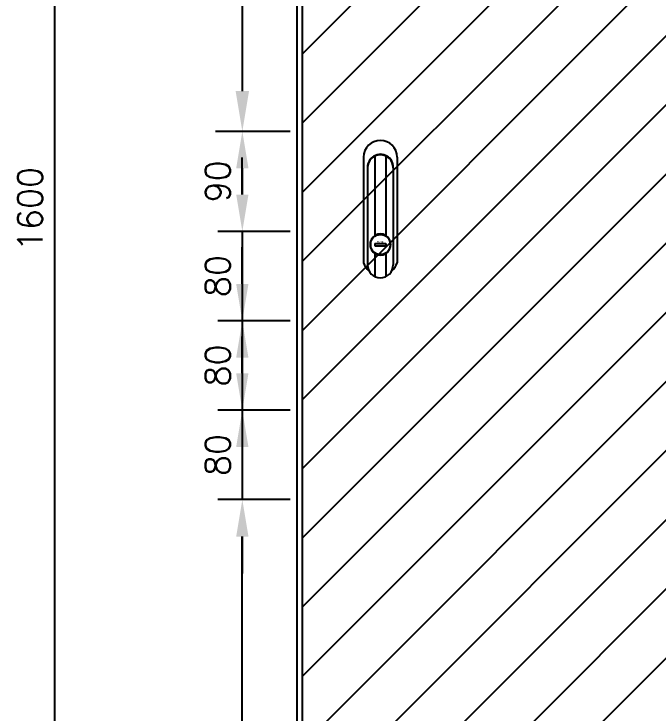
# Model space of a CAD drawing. Header units: millimetres. Extents: x 60229 to 91621, y 21923 to 36546.
# Drawn here: x 67460 to 68037, y 29306 to 29931 of the extents above; entities that cross this region are included whole.
import ezdxf

# ---------------------------------------------------------------- set-up
doc = ezdxf.new("R2010")
doc.units = ezdxf.units.MM
doc.layers.add('BOX심벌(제출)500', color=3, linetype='Continuous')
doc.styles.add('ROMANS', font='romans.shx', dxfattribs={"bigfont": 'fhg.shx'})
doc.styles.get("Standard").update_dxf_attribs({"font": 'arial.ttf'})
doc.dimstyles.new('STANDARD$0', dxfattribs={"dimscale": 12, "dimtxt": 2, "dimasz": 3, "dimexe": 2, "dimexo": 1, "dimgap": 1, "dimtad": 1, "dimdec": 0, "dimzin": 0, "dimdsep": 46, "dimtxsty": 'ROMANS', "dimcen": 0, "dimclrd": 3, "dimclre": 3, "dimclrt": 7, "dimadec": 0, "dimazin": 0, "dimtfac": 0.5, "dimtdec": 0, "dimtix": 1, "dimtmove": 1, "dimatfit": 3, "dimfxl": 1, "dimtolj": 1, "dimtzin": 0, "dimarcsym": 0})

# ---------------------------------------------------------------- blocks, each defined once
blk = doc.blocks.new('*D158')
at = {"color": 3, "lineweight": -2, "transparency": 16777216}
for p, q in [((67707.68, 29826.14), (67642.79, 29826.14)), ((67664.79, 29793.14), (67664.79, 29769.64)), ((67707.68, 29736.64), (67642.79, 29736.64))]:
    blk.add_line(p, q, dxfattribs=at)
at = {"color": 3, "transparency": 16777216}
for points in [[(67659.29, 29793.14), (67670.29, 29793.14), (67664.79, 29826.14)], [(67659.29, 29769.64), (67670.29, 29769.64), (67664.79, 29736.64)]]:
    blk.add_solid(points, dxfattribs=at)
at = {"lineweight": -2, "transparency": 16777216, "insert": (67642.79, 29781.39), "char_height": 22, "attachment_point": 5, "rotation": 90, "style": 'ROMANS'}
blk.add_mtext('\\A1;90', dxfattribs=at)
blk = doc.blocks.new('*D159')
at = {"color": 3, "lineweight": -2, "transparency": 16777216}
for p, q in [((67664.79, 29769.64), (67664.79, 29802.64)), ((67687.47, 29736.64), (67642.79, 29736.64)), ((67664.79, 29736.64), (67664.79, 29656.64)), ((67707.68, 29656.64), (67642.79, 29656.64)), ((67664.79, 29623.64), (67664.79, 29590.64))]:
    blk.add_line(p, q, dxfattribs=at)
at = {"color": 3, "transparency": 16777216}
for points in [[(67659.29, 29769.64), (67670.29, 29769.64), (67664.79, 29736.64)], [(67659.29, 29623.64), (67670.29, 29623.64), (67664.79, 29656.64)]]:
    blk.add_solid(points, dxfattribs=at)
at = {"lineweight": -2, "transparency": 16777216, "insert": (67642.79, 29696.64), "char_height": 22, "attachment_point": 5, "rotation": 90, "style": 'ROMANS'}
blk.add_mtext('\\A1;80', dxfattribs=at)
blk = doc.blocks.new('*D160')
at = {"color": 3, "lineweight": -2, "transparency": 16777216}
for p, q in [((67664.79, 29689.64), (67664.79, 29722.64)), ((67687.47, 29656.64), (67642.79, 29656.64)), ((67664.79, 29656.64), (67664.79, 29576.64)), ((67707.68, 29576.64), (67642.79, 29576.64)), ((67664.79, 29543.64), (67664.79, 29510.64))]:
    blk.add_line(p, q, dxfattribs=at)
at = {"color": 3, "transparency": 16777216}
for points in [[(67659.29, 29689.64), (67670.29, 29689.64), (67664.79, 29656.64)], [(67659.29, 29543.64), (67670.29, 29543.64), (67664.79, 29576.64)]]:
    blk.add_solid(points, dxfattribs=at)
at = {"lineweight": -2, "transparency": 16777216, "insert": (67642.79, 29616.64), "char_height": 22, "attachment_point": 5, "rotation": 90, "style": 'ROMANS'}
blk.add_mtext('\\A1;80', dxfattribs=at)
blk = doc.blocks.new('*D161')
at = {"color": 3, "lineweight": -2, "transparency": 16777216}
for p, q in [((67664.79, 29609.64), (67664.79, 29642.64)), ((67687.47, 29576.64), (67642.79, 29576.64)), ((67664.79, 29576.64), (67664.79, 29496.64)), ((67707.68, 29496.64), (67642.79, 29496.64)), ((67664.79, 29463.64), (67664.79, 29430.64))]:
    blk.add_line(p, q, dxfattribs=at)
at = {"color": 3, "transparency": 16777216}
for points in [[(67659.29, 29609.64), (67670.29, 29609.64), (67664.79, 29576.64)], [(67659.29, 29463.64), (67670.29, 29463.64), (67664.79, 29496.64)]]:
    blk.add_solid(points, dxfattribs=at)
at = {"lineweight": -2, "transparency": 16777216, "insert": (67642.79, 29536.64), "char_height": 22, "attachment_point": 5, "rotation": 90, "style": 'ROMANS'}
blk.add_mtext('\\A1;80', dxfattribs=at)
blk = doc.blocks.new('*D163')
at = {"color": 3, "lineweight": -2, "transparency": 16777216}
for p, q in [((67689.68, 30126.61), (67640.79, 30126.61)), ((67664.79, 30090.61), (67664.79, 29862.14)), ((67689.68, 29826.14), (67640.79, 29826.14))]:
    blk.add_line(p, q, dxfattribs=at)
at = {"color": 3, "transparency": 16777216}
for points in [[(67658.79, 30090.61), (67670.79, 30090.61), (67664.79, 30126.61)], [(67658.79, 29862.14), (67670.79, 29862.14), (67664.79, 29826.14)]]:
    blk.add_solid(points, dxfattribs=at)
at = {"color": 7, "lineweight": -2, "transparency": 16777216, "insert": (67640.79, 29976.37), "char_height": 24, "attachment_point": 5, "rotation": 90, "style": 'ROMANS'}
blk.add_mtext('\\A1;300', dxfattribs=at)
blk = doc.blocks.new('*D165')
at = {"color": 3, "lineweight": -2, "transparency": 16777216}
for p, q in [((67702.68, 29496.64), (67642.79, 29496.64)), ((67664.79, 28989.64), (67664.79, 29463.64)), ((67702.68, 28956.64), (67642.79, 28956.64))]:
    blk.add_line(p, q, dxfattribs=at)
at = {"color": 3, "transparency": 16777216}
for points in [[(67659.29, 29463.64), (67670.29, 29463.64), (67664.79, 29496.64)], [(67659.29, 28989.64), (67670.29, 28989.64), (67664.79, 28956.64)]]:
    blk.add_solid(points, dxfattribs=at)
at = {"lineweight": -2, "transparency": 16777216, "insert": (67642.79, 29226.64), "char_height": 22, "attachment_point": 5, "rotation": 90, "style": 'ROMANS'}
blk.add_mtext('\\A1;540', dxfattribs=at)
blk = doc.blocks.new('Handle402-Front')
at = {"color": 3}
for p, q in [((-15, 46.45), (-15, -48.17)), ((15, 46.45), (15, -48.17)), ((-11.5, 36.95), (-11.5, -50.05)), ((11.5, 36.95), (11.5, -50.05))]:
    blk.add_line(p, q, dxfattribs=at)
at = {"color": 8}
for p, q in [((-5, 47.4), (-5, -23.8)), ((5, 47.4), (5, -23.8)), ((-5, -30.78), (-5, -32.78)), ((-5, -30.78), (5, -30.78)), ((5, -30.78), (5, -32.78)), ((-5, -32.78), (5, -32.78)), ((-5, -39.77), (-5, -60.45)), ((5, -39.77), (5, -60.45))]:
    blk.add_line(p, q, dxfattribs=at)
blk.add_circle((0, -31.78), 9, dxfattribs=at)
at = {"color": 3}
for centre, radius, start, end in [((0, 46.45), 15, 0, 180), ((0, 37.44), 11.51, 357.56225, 182.43775), ((0, 36.95), 11.5, 0, 180), ((0, -31.3), 9.01, 356.90368, 183.09632), ((0, -32.27), 9.01, 176.90368, 3.09632), ((0, -43.27), 15.78, 198.10381, 229.51281), ((0, -50.05), 11.5, 180, 0)]:
    blk.add_arc(centre, radius, start, end, dxfattribs=at)
blk.add_arc((0, -43.27), 15.78, 310.48719, 341.89619)
blk.add_arc((0, -43.27), 15.78, 310.48719, 341.89619)
at = {"color": 8, "insert": (-3.34, -28.47), "char_height": 2, "width": 9.8163, "attachment_point": 1}
blk.add_mtext('HZ00', dxfattribs=at)
blk = doc.blocks.new('*D208')
at = {"color": 3, "lineweight": -2, "transparency": 16777216}
for p, q in [((67702.68, 30556.64), (67474.77, 30556.64)), ((67496.77, 30523.64), (67496.77, 28989.64)), ((67702.68, 28956.64), (67474.77, 28956.64))]:
    blk.add_line(p, q, dxfattribs=at)
at = {"color": 3, "transparency": 16777216}
for points in [[(67491.27, 30523.64), (67502.27, 30523.64), (67496.77, 30556.64)], [(67491.27, 28989.64), (67502.27, 28989.64), (67496.77, 28956.64)]]:
    blk.add_solid(points, dxfattribs=at)
at = {"lineweight": -2, "transparency": 16777216, "insert": (67474.77, 29756.64), "char_height": 22, "attachment_point": 5, "rotation": 90, "style": 'ROMANS'}
blk.add_mtext('\\A1;1600', dxfattribs=at)

msp = doc.modelspace()

# ---------------------------------------------------------------- hatches: boundary and pattern name
at = {"linetype": 'Continuous', "lineweight": -2}
h = msp.add_hatch(dxfattribs=at)
h.set_pattern_fill('ANSI31', color=1, scale=350)
h.set_pattern_definition([(45, (69997.627, 24502.416), (-30.93592, 30.93592), [])])
h.paths.add_polyline_path([(68609.18, 30556.64), (67718.68, 30556.64), (67718.68, 28961.14), (68609.18, 28961.14)])

# ---------------------------------------------------------------- linework, layer by layer
at = {"color": 1, "linetype": 'Continuous', "lineweight": -2}
msp.add_lwpolyline([(68613.68, 30556.64), (67713.68, 30556.64), (67713.68, 28956.64), (68613.68, 28956.64)], close=True, dxfattribs=at)
at = {"color": 3, "linetype": 'Continuous', "lineweight": -2}
msp.add_lwpolyline([(68609.18, 28961.14), (67718.68, 28961.14), (67718.68, 30551.64), (68609.18, 30551.64)], close=True, dxfattribs=at)
at = {"layer": 'BOX심벌(제출)500', "color": 3, "lineweight": -2}
msp.add_line((67718.68, 29311.14), (67718.68, 30551.64), dxfattribs=at)

# ---------------------------------------------------------------- block references
at = {"lineweight": -2}
msp.add_blockref('Handle402-Front', (67788.42, 29756.64), dxfattribs=at)

# ---------------------------------------------------------------- dimensions: what is measured, and where the dimension line sits
for base, p1, p2, picture, middle in [((67496.77, 28956.64), (67713.68, 30556.64), (67713.68, 28956.64), '*D208', (67474.77, 29756.64)), ((67664.79, 29736.6368), (67718.679, 29826.1379), (67718.679, 29736.6368), '*D158', (67642.79, 29781.3873)), ((67664.79, 29656.64), (67698.47, 29736.64), (67718.68, 29656.64), '*D159', (67642.79, 29696.64)), ((67664.79, 29576.64), (67698.47, 29656.64), (67718.68, 29576.64), '*D160', (67642.79, 29616.64)), ((67664.79, 29496.64), (67698.47, 29576.64), (67718.68, 29496.64), '*D161', (67642.79, 29536.64)), ((67664.79, 29496.64), (67713.68, 28956.64), (67713.68, 29496.64), '*D165', (67642.79, 29226.64))]:
    dim = msp.add_linear_dim(base=base, p1=p1, p2=p2, angle=90, dimstyle='STANDARD$0', override={"dimscale": 11, "dimclrt": 256, "dimfxl": 1.25}, dxfattribs=at)
    dim.commit()
    dim.dimension.update_dxf_attribs({"geometry": picture, "text_midpoint": middle})
dim = msp.add_linear_dim(base=(67664.79, 29826.14), p1=(67701.68, 30126.61), p2=(67701.68, 29826.14), angle=90, dimstyle='STANDARD$0', dxfattribs=at)
dim.commit()
dim.dimension.update_dxf_attribs({"geometry": '*D163', "text_midpoint": (67640.79, 29976.37)})

doc.saveas('drawing.dxf')
